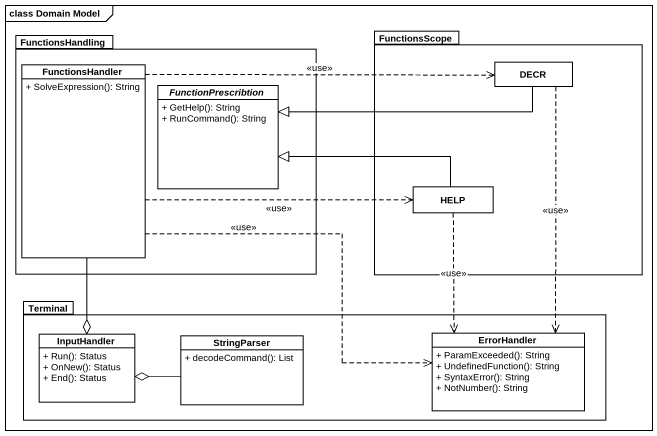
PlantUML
@startuml
mainframe class Domain Model
hide circle
hide empty members
skinparam classAttributeIconSize 0
package FunctionsHandling {
  class FunctionsHandler {
    + SolveExpression(): String
  }
  abstract class FunctionPrescribtion {
    + GetHelp(): String
    + RunCommand(): String
  }
}
package FunctionsScope {
  class DECR
  class HELP
}
package Terminal {
  class InputHandler {
    + Run(): Status
    + OnNew(): Status
    + End(): Status
  }
  class StringParser {
    + decodeCommand(): List
  }
  class ErrorHandler {
    + ParamExceeded(): String
    + UndefinedFunction(): String
    + SyntaxError(): String
    + NotNumber(): String
  }
}
FunctionsHandler .right.> DECR : <<use>>
FunctionsHandler .right.> HELP : <<use>>
FunctionsHandler --o InputHandler
FunctionsHandler .right.> ErrorHandler : <<use>>
DECR -left-|> FunctionPrescribtion
DECR ..> ErrorHandler : <<use>>
HELP -left-|> FunctionPrescribtion
HELP ..> ErrorHandler : <<use>>
StringParser -left-o InputHandler
@enduml
